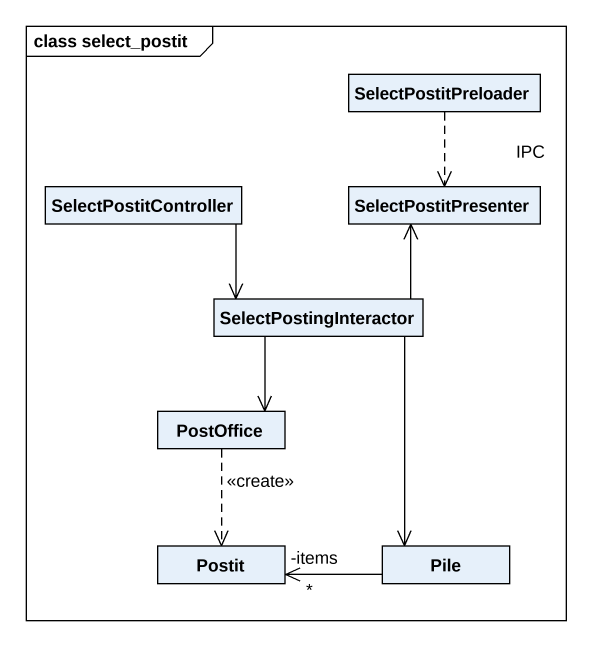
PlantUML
@startuml
mainframe class select_postit
hide circle
hide empty members
class SelectPostitPreloader
class SelectPostitController
class SelectPostitPresenter
class SelectPostingInteractor
class PostOffice
class Postit
class Pile
SelectPostitPreloader ..> SelectPostitPresenter : IPC
SelectPostitController --> SelectPostingInteractor
SelectPostingInteractor -up-> SelectPostitPresenter
SelectPostingInteractor --> PostOffice
SelectPostingInteractor --> Pile
PostOffice ..> Postit : <<create>>
Pile -left-> "-items\n*" Postit
@enduml
